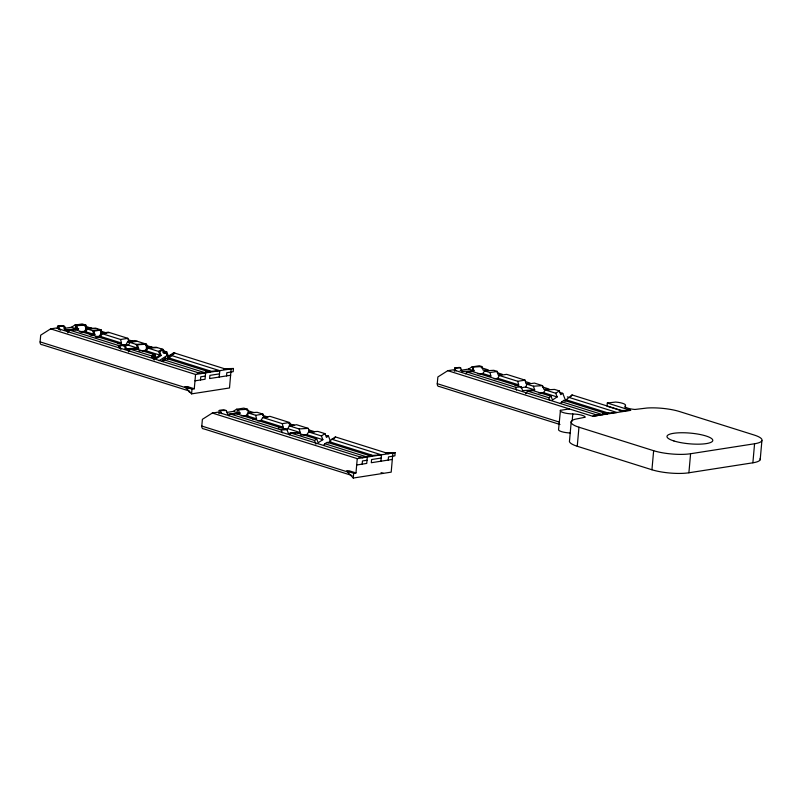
<?xml version="1.0" encoding="UTF-8"?>
<svg xmlns="http://www.w3.org/2000/svg" width="802" height="802" viewBox="0 0 802 802"><rect width="100%" height="100%" fill="white"/><g stroke="black" fill="none" stroke-linecap="round" stroke-linejoin="round"><path stroke-width="1.2" d="M226.164 369.461L223.818 368.73L233.432 368.489L233.202 371.657L226.806 372.729L226.525 375.907M387.847 453.631L385.501 452.899L395.125 452.659L394.895 455.827L388.499 456.899L388.218 460.077M189.082 390.945L42.105 344.7A3.278 2.185 -72.5 0 1 40.1 341.883L40.701 335.156L50.626 328.87L56.11 328.018L201.041 373.612M57.333 328.429L57.523 326.304L62.095 325.592L64.631 326.394L65.954 330.073L78.005 329.351L76.681 325.672L74.847 325.091L71.408 327.276L64.21 328.399M75.388 328.529L75.669 325.351M86.025 331.878L86.305 328.7L95.488 328.148L101.293 329.973L102.175 333.522M223.938 369.1L231.156 368.92L229.502 387.967L191.578 393.872L191.999 389.11L194.285 388.759L195.558 374.464L233.432 368.489M200.48 379.968L200.761 376.79L205.332 376.078M161.874 361.311L163.217 359.567L205.613 372.9L205.051 379.256L194.996 380.82M351.968 475.486L203.788 428.87A3.278 2.185 -72.5 0 1 201.793 426.052L202.395 419.326L212.319 413.04L217.803 412.188L362.735 457.782M219.217 377.04L219.778 370.694L170.154 355.075L168.129 357.702L164.39 359.928L163.037 361.682M218.926 413.652L219.217 410.474L223.778 409.762L226.324 410.564L227.648 414.243L239.698 413.521L238.374 409.842L236.54 409.261L233.101 411.446L227.096 412.378M237.081 412.699L237.362 409.521M247.708 416.048L247.998 412.87L257.171 412.318L262.986 414.143L263.868 417.692M385.632 453.27L392.85 453.09L391.196 472.137L353.261 478.042L353.692 473.28L355.978 472.929L357.251 458.634L395.125 452.659M362.173 464.137L362.454 460.96L367.025 460.248M323.567 445.481L324.91 443.737L367.306 457.07L366.735 463.426L356.679 464.99M380.91 461.21L381.471 454.864L331.848 439.245L327.938 443.095M559.966 424.479L439.275 386.504A3.278 2.185 -72.5 0 1 437.27 383.687L437.872 376.96L447.797 370.674L453.28 369.822L598.212 415.416L592.628 416.238M454.403 371.286L454.694 368.108L459.265 367.396L460.639 367.837L461.962 371.516L474.002 370.785L472.689 367.105L481.862 366.554L483.185 370.233L488.348 369.922L481.19 367.677M472.558 370.334L472.839 367.156L472.017 366.895L468.579 369.08L460.178 370.384M569.39 408.93L560.448 410.323L558.543 429.752A9.835 2.296 5.1 0 0 568.448 432.869L570.212 432.98M571.235 421.541L569.54 440.589A26.225 6.125 5.1 0 0 577.25 446.263L651.936 469.761A26.225 6.125 5.1 0 0 688.898 472.779L752.877 462.804A26.225 6.125 5.1 0 0 760.136 458.363M572.157 421.12L572.788 413.982L570.142 413.812A9.835 2.296 5.1 0 1 560.247 410.694L560.448 410.323M577.25 446.263L578.954 427.205A26.225 6.125 5.1 0 1 574.964 419.266L585.229 417.22A9.835 2.296 5.1 0 0 572.788 413.982M625.139 408.168L625.54 405.18A9.835 2.296 5.1 0 0 615.635 402.063L607.325 403.015L607.044 406.193L622.212 410.965M651.936 469.761L653.64 450.704L578.954 427.205M688.898 472.779L690.592 453.731L754.572 443.757A26.225 6.125 5.1 0 0 754.181 435.035L679.494 411.536A26.225 6.125 5.1 0 0 647.084 408.017L634.943 409.471A9.835 2.296 5.1 0 1 625.349 405.782M752.877 462.804L754.572 443.757M760.196 459.747L761.9 440.699M95.929 336.68L99.528 336.118L100.982 333.311L108.29 332.178L127.899 338.344L128.781 341.893L130.846 341.572M121.333 345.241L126.135 344.489L127.588 341.682L134.906 340.549L146.545 344.208L147.869 347.888L149.934 347.767M257.622 420.849L261.221 420.288L262.675 417.481L269.983 416.348L289.592 422.514L290.474 426.062L292.529 425.742M283.026 429.411L287.828 428.659L289.281 425.852L296.59 424.719L308.239 428.378L309.552 432.057M494.263 378.855L497.862 378.293L499.315 375.486L506.633 374.344L525.069 380.148L525.952 383.697L530.072 383.055L525.45 381.602M520.839 387.777L525.641 387.035L527.094 384.228L534.403 383.085L542.543 385.652L543.866 389.331L549.029 389.02L542.503 386.965M67.258 331.547L68.521 329.772L74.255 329.421L125.312 345.492L126.636 349.171L138.686 348.439L137.363 344.76L127.588 341.682M67.799 332.81L69.684 330.133L75.428 329.792M79.599 331.657L84.421 331.366L86.305 328.7L93.984 331.116L101.293 329.973M127.949 350.644L129.202 348.86L134.936 348.519L155.017 354.835L156.47 358.554L161.172 355.517L159.718 351.797L146.987 347.787L145.102 350.464L139.077 350.825M128.48 351.898L130.375 349.231L136.109 348.88M228.951 415.717L230.214 413.942L235.948 413.591L287.006 429.661L288.329 433.341L300.379 432.609L299.056 428.93L289.281 425.852M241.292 415.827L246.114 415.536L247.998 412.87L255.668 415.286L262.986 414.143M289.632 434.814L290.895 433.03L296.63 432.689L316.71 439.005L318.163 442.724L322.865 439.686L321.401 435.967L308.68 431.957L306.795 434.634L300.77 434.995M465.601 373.722L466.854 371.938L472.599 371.597L521.32 386.925L522.643 390.604L534.693 389.882L533.37 386.203L527.094 384.228M477.932 373.832L482.754 373.542L484.639 370.865L493.821 370.313L497.3 371.406L498.182 374.955L502.293 374.313L497.1 372.679M525.651 393.702L527.536 391.035L533.28 390.684L551.024 396.268L552.478 399.987L557.169 396.95L555.716 393.231L545.33 389.962L543.435 392.629L538.623 392.92M164.109 359.867L165.453 358.113L210.184 372.188L207.778 372.248M172.38 354.514L173.733 352.76L227.096 369.552M334.073 438.684L335.416 436.93L388.79 453.721M560.207 403.486L563.796 400.288L607.355 413.992L604.949 414.053M564.588 401.09L572.067 394.935L624.267 411.356M570.723 396.689L572.067 394.935M129.202 348.86L152.781 356.278L155.017 354.835M159.718 351.797L163.287 349.482L164.751 353.201L166.766 351.898L168.841 357.221M158.996 360.75L167.347 355.346M163.217 359.567L165.453 358.113M170.154 355.075L173.733 352.76M174.896 353.131L167.417 359.286M290.895 433.03L314.474 440.448L316.71 439.005M321.401 435.967L324.98 433.651L326.444 437.371L328.459 436.067L330.945 442.453M324.91 443.737L327.146 442.283L371.877 456.358M331.848 439.245L335.416 436.93M527.536 391.035L548.789 397.712L551.024 396.268M555.716 393.231L559.295 390.915L560.748 394.644L562.763 393.341L565.681 400.779M74.847 325.091L82.165 323.958L85.864 325.121L87.177 328.8L91.308 328.549M90.105 334.845L93.704 334.294L92.811 330.745L100.13 329.602L101.012 333.151L105.122 332.509M104.24 333.201L106.295 332.87L101.984 331.517M91.268 335.216L94.867 334.655L93.984 331.116M109.463 332.539L102.145 333.682L100.691 336.489L95.899 337.241M100.982 333.311L120.591 339.487L127.899 338.344M117.874 343.587L121.473 343.025L120.591 339.487M137.232 341.281L129.924 342.424L128.47 345.231L123.668 345.973M205.362 371.677L219.778 370.694M219.497 373.872L209.903 375.366L209.613 378.544L230.635 375.266M191.578 393.872L185.001 386.915L187.287 386.554L194.285 388.759M472.017 366.895L479.335 365.762L481.862 366.554M236.54 409.261L243.848 408.128L247.557 409.291L248.871 412.97L251.968 412.779M484.639 370.865L489.982 372.549L497.3 371.406M488.468 376.469L490.874 376.098L489.982 372.549M252.961 419.386L256.56 418.824L255.668 415.286M265.923 417.371L267.988 417.05L262.605 415.356M499.315 375.486L517.761 381.291L525.069 380.148M515.044 385.391L518.643 384.83L517.761 381.291M262.675 417.481L282.274 423.656L289.592 422.514M278.364 427.947L283.166 427.195L282.274 423.656M602.533 413.481L616.949 412.499L567.325 396.88M368.258 455.666L381.471 454.864M381.191 458.042L371.597 459.536L371.306 462.714L392.328 459.436M353.261 478.042L346.685 471.085L348.97 470.724L355.978 472.929M57.523 326.304L64.631 326.394M76.681 325.672L85.864 325.121M76.401 328.85L78.696 328.71M91.177 328.118L86.014 328.429L84.691 324.75L75.518 325.301L76.832 328.98L64.792 329.712L63.468 326.023L57.734 326.374L58.716 329.131M96.651 328.509L87.468 329.061L85.583 331.737L80.761 332.028M68.521 329.772L119.578 345.832L125.312 345.492M137.363 344.76L146.545 344.208M151.859 347.216L146.696 347.527L145.383 343.837L136.2 344.399L137.523 348.078L125.473 348.8L124.15 345.121L118.415 345.462L119.408 348.228M146.987 347.787L156.169 347.236L163.287 349.482M157.332 347.607L148.159 348.158L146.265 350.825L142.656 351.045M454.694 368.108L460.639 367.837M466.854 371.938L515.586 387.266L521.32 386.925M533.37 386.203L542.543 385.652M545.33 389.962L554.503 389.411L559.295 390.915M219.217 410.474L226.324 410.564M238.374 409.842L247.557 409.291M238.094 413.02L240.379 412.88M230.214 413.942L281.271 430.002L287.006 429.661M299.056 428.93L308.239 428.378M308.68 431.957L317.863 431.406L324.98 433.651M312.65 431.877L314.715 431.747L308.77 429.882M197.202 373.11L205.613 372.9M620.979 410.534L630.603 410.293L619.906 410.935M594.372 414.915L602.783 414.704L561.56 401.732M595.806 415.476L598.212 415.416M358.885 457.28L367.306 457.07M607.325 403.015L630.663 410.363L592.728 416.278L447.797 370.674M559.776 392.399L562.763 393.341M468.579 369.08L474.002 370.785M482.754 373.542L490.874 376.098M497.862 378.293L518.643 384.83M525.641 387.035L534.693 389.882M543.435 392.629L557.169 396.95M566.463 399.877L609.67 413.471M437.27 383.687L559.164 422.032M166.766 351.898L162.786 350.654M85.212 326.244L92.34 328.489M128.28 339.797L132.901 341.251M145.894 345.331L153.032 347.577M85.573 328.289L87.177 328.8M146.265 347.386L147.869 347.888M163.006 352.649L164.751 353.201M71.408 327.276L78.005 329.351M84.421 331.366L94.867 334.655M99.528 336.118L121.473 343.025M126.135 344.489L138.686 348.439M145.102 350.464L161.172 355.517M168.129 357.702L210.164 370.935M64.35 329.572L65.954 330.073M125.032 348.659L126.636 349.171M154.134 357.822L156.47 358.554M50.626 328.87L195.558 374.464M185.001 386.915L191.999 389.11M40.1 341.883L187.087 388.128M189.192 392.048L191.528 392.79M326.715 435.526L328.459 436.067M246.896 410.413L254.034 412.659M288.82 423.596L294.595 425.421M233.101 411.446L239.698 413.521M246.114 415.536L256.56 418.824M261.221 420.288L283.166 427.195M287.828 428.659L300.379 432.609M306.795 434.634L322.865 439.686M329.822 441.872L371.857 455.105M212.319 413.04L357.251 458.634M381.04 472.589L383.426 473.34M346.685 471.085L353.692 473.28M201.793 426.052L348.78 472.298M187.287 386.554L188.741 388.098M165.603 352.349L169.092 358.344M548.789 397.712L549.881 400.509M314.474 440.448L315.928 444.168M167.678 356.85L165.593 351.537L163.578 352.83L162.124 349.111L158.545 351.426L159.999 355.146L155.307 358.183L153.854 354.464L151.618 355.908L152.711 358.705M152.781 356.278L154.235 359.998M515.586 387.266L516.578 390.033M454.904 368.178L455.887 370.935M281.271 430.002L282.264 432.759M220.59 410.915L221.583 413.672M119.578 345.832L120.901 349.512M58.897 326.745L60.22 330.424M690.592 453.731A26.225 6.125 5.1 0 1 653.64 450.704M673.911 440.96A22.947 5.353 5.1 0 0 712.056 441.671A22.947 5.353 5.1 0 0 683.755 432.759A22.947 5.353 5.1 0 0 673.911 440.96"/></g></svg>
